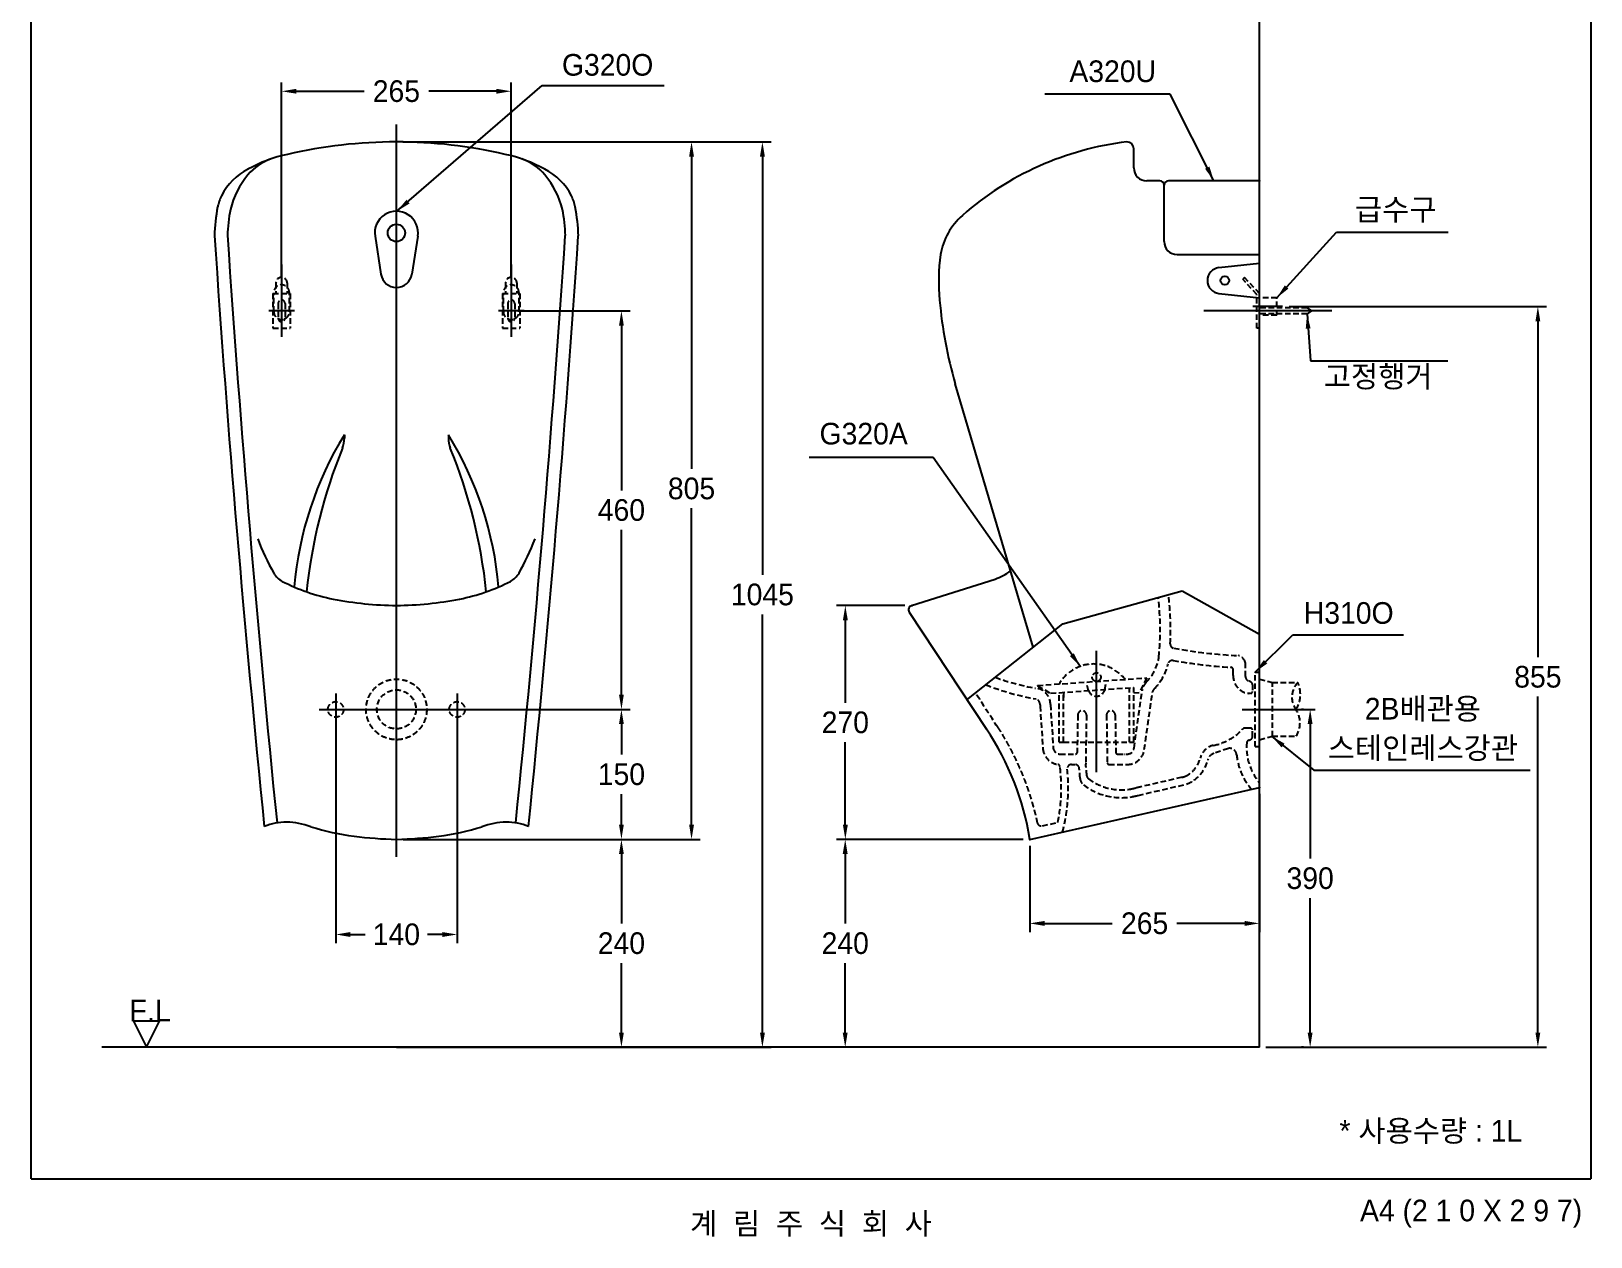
# Model space of a CAD drawing. Header units: millimetres. Extents: x 0 to 1800, y -67 to 2530.
# Drawn here: x 0 to 1800, y -67 to 1325 of the extents above; entities that cross this region are included whole.
import ezdxf
from ezdxf.enums import TextEntityAlignment as Align
from ezdxf.lldxf.tags import DXFTag

# ---------------------------------------------------------------- set-up
doc = ezdxf.new("R2010")
doc.units = ezdxf.units.MM
doc.linetypes.add('DASHED2', pattern=[9.525, 6.35, -3.175])
for name, color, linetype in [('TEXT', 7, 'Continuous'), ('내부선 및 부속', 4, 'Continuous'), ('도각라인', 255, 'Continuous'), ('외형선', 3, 'Continuous'), ('점선', 6, 'DASHED2'), ('중심선', 1, 'DASHED'), ('치수선', 7, 'Continuous')]:
    doc.layers.add(name, color=color, linetype=linetype)
doc.styles.add('140911', font='HBATANG.TTF', dxfattribs={"height": 23})
doc.styles.add('____', font='')
doc.styles.add('타이틀', font='H2GTRM.TTF', dxfattribs={"height": 25})
doc.styles.get('____').set_extended_font_data('굴림')
tags = doc.linetypes.add('DASHDOT', pattern=[70, 31, -13, 13, -13]).pattern_tags.tags
tags[10:11] = [DXFTag(74, 4), DXFTag(75, 0), DXFTag(340, '0'), DXFTag(46, 0.0), DXFTag(50, 0.0), DXFTag(44, 0.0), DXFTag(45, 0.0)]
tags[8:9] = [DXFTag(74, 4), DXFTag(75, 0), DXFTag(340, '0'), DXFTag(46, 0.0), DXFTag(50, 0.0), DXFTag(44, 0.0), DXFTag(45, 0.0)]
tags[6:7] = [DXFTag(74, 4), DXFTag(75, 0), DXFTag(340, '0'), DXFTag(46, 0.0), DXFTag(50, 0.0), DXFTag(44, 0.0), DXFTag(45, 0.0)]
tags[4:5] = [DXFTag(74, 4), DXFTag(75, 0), DXFTag(340, '0'), DXFTag(46, 0.0), DXFTag(50, 0.0), DXFTag(44, 0.0), DXFTag(45, 0.0)]
tags = doc.linetypes.add('DASHED', pattern=[25.72, 12.86, -12.86]).pattern_tags.tags
tags[6:7] = [DXFTag(74, 4), DXFTag(75, 0), DXFTag(340, '0'), DXFTag(46, 0.0), DXFTag(50, 0.0), DXFTag(44, 0.0), DXFTag(45, 0.0)]
tags[4:5] = [DXFTag(74, 4), DXFTag(75, 0), DXFTag(340, '0'), DXFTag(46, 0.0), DXFTag(50, 0.0), DXFTag(44, 0.0), DXFTag(45, 0.0)]
doc.dimstyles.new('MSADIM', dxfattribs={"dimtxt": 33, "dimasz": 17, "dimexe": 10, "dimexo": 7.5, "dimgap": 10, "dimtad": 0, "dimtih": 1, "dimtoh": 1, "dimdec": 0, "dimzin": 1, "dimdsep": 46, "dimtxsty": '____', "dimcen": 11.25, "dimadec": 0, "dimazin": 0, "dimtfac": 1, "dimtdec": 0, "dimtix": 1, "dimtmove": 0, "dimatfit": 3, "dimfxl": 0, "dimtolj": 1, "dimtzin": 1, "dimarcsym": 0})

# ---------------------------------------------------------------- blocks, each defined once
blk = doc.blocks.new('*D7')
at = {"layer": '치수선', "color": 0, "linetype": 'Continuous', "lineweight": -2}
for p, q in [((289, 1041.6), (289, 1265.4)), ((554, 1041.6), (554, 1265.4)), ((306, 1255.4), (384.2, 1255.4)), ((537, 1255.4), (458.8, 1255.4))]:
    blk.add_line(p, q, dxfattribs=at)
at = {"layer": '치수선', "color": 0, "linetype": 'Continuous'}
for points in [[(306, 1258.2), (306, 1252.6), (289, 1255.4)], [(537, 1258.2), (537, 1252.6), (554, 1255.4)]]:
    blk.add_solid(points, dxfattribs=at)
at = {"layer": '치수선', "color": 0, "linetype": 'Continuous', "insert": (421.5, 1255.4), "char_height": 25, "attachment_point": 5, "style": '____'}
blk.add_mtext('\\A1;265', dxfattribs=at)
blk = doc.blocks.new('*D8')
at = {"layer": '치수선', "color": 0, "linetype": 'Continuous', "lineweight": -2}
for p, q in [((429, 1196.9), (853.9, 1196.9)), ((843.9, 1179.9), (843.9, 697.2)), ((843.9, 168.9), (843.9, 651.5)), ((421.6, 151.9), (853.9, 151.9))]:
    blk.add_line(p, q, dxfattribs=at)
at = {"layer": '치수선', "color": 0, "linetype": 'Continuous'}
for points in [[(841.1, 1179.9), (846.8, 1179.9), (843.9, 1196.9)], [(841.1, 168.9), (846.8, 168.9), (843.9, 151.9)]]:
    blk.add_solid(points, dxfattribs=at)
at = {"layer": '치수선', "color": 0, "linetype": 'Continuous', "insert": (843.9, 674.4), "char_height": 25, "attachment_point": 5, "style": '____'}
blk.add_mtext('\\A1;1045', dxfattribs=at)
blk = doc.blocks.new('*D9')
at = {"layer": '치수선', "color": 0, "linetype": 'Continuous', "lineweight": -2}
for p, q in [((561.7, 1001.9), (691.2, 1001.9)), ((681.2, 984.9), (681.2, 794.7)), ((681.2, 558.9), (681.2, 749.1)), ((499, 541.9), (691.2, 541.9))]:
    blk.add_line(p, q, dxfattribs=at)
at = {"layer": '치수선', "color": 0, "linetype": 'Continuous'}
for points in [[(678.4, 984.9), (684, 984.9), (681.2, 1001.9)], [(678.4, 558.9), (684, 558.9), (681.2, 541.9)]]:
    blk.add_solid(points, dxfattribs=at)
at = {"layer": '치수선', "color": 0, "linetype": 'Continuous', "insert": (681.2, 771.9), "char_height": 25, "attachment_point": 5, "style": '____'}
blk.add_mtext('\\A1;460', dxfattribs=at)
blk = doc.blocks.new('*D10')
at = {"layer": '치수선', "color": 0, "linetype": 'Continuous', "lineweight": -2}
for p, q in [((499, 541.9), (691.2, 541.9)), ((681.2, 524.9), (681.2, 489.7)), ((681.2, 408.9), (681.2, 444)), ((429, 391.9), (691.2, 391.9))]:
    blk.add_line(p, q, dxfattribs=at)
at = {"layer": '치수선', "color": 0, "linetype": 'Continuous'}
for points in [[(678.4, 524.9), (684, 524.9), (681.2, 541.9)], [(678.4, 408.9), (684, 408.9), (681.2, 391.9)]]:
    blk.add_solid(points, dxfattribs=at)
at = {"layer": '치수선', "color": 0, "linetype": 'Continuous', "insert": (681.2, 466.9), "char_height": 25, "attachment_point": 5, "style": '____'}
blk.add_mtext('\\A1;150', dxfattribs=at)
blk = doc.blocks.new('*D11')
at = {"layer": '치수선', "color": 0, "linetype": 'Continuous', "lineweight": -2}
for p, q in [((429, 391.9), (691.2, 391.9)), ((681.2, 374.9), (681.2, 294.7)), ((681.2, 168.9), (681.2, 249.1)), ((423.8, 151.9), (691.2, 151.9))]:
    blk.add_line(p, q, dxfattribs=at)
at = {"layer": '치수선', "color": 0, "linetype": 'Continuous'}
for points in [[(678.4, 374.9), (684, 374.9), (681.2, 391.9)], [(678.4, 168.9), (684, 168.9), (681.2, 151.9)]]:
    blk.add_solid(points, dxfattribs=at)
at = {"layer": '치수선', "color": 0, "linetype": 'Continuous', "insert": (681.2, 271.9), "char_height": 25, "attachment_point": 5, "style": '____'}
blk.add_mtext('\\A1;240', dxfattribs=at)
blk = doc.blocks.new('*D12')
at = {"layer": '치수선', "color": 0, "linetype": 'Continuous', "lineweight": -2}
for p, q in [((351.5, 534.4), (351.5, 272.1)), ((491.5, 534.4), (491.5, 272.1)), ((368.5, 282.1), (385.6, 282.1)), ((474.5, 282.1), (457.4, 282.1))]:
    blk.add_line(p, q, dxfattribs=at)
at = {"layer": '치수선', "color": 0, "linetype": 'Continuous'}
for points in [[(368.5, 284.9), (368.5, 279.2), (351.5, 282.1)], [(474.5, 284.9), (474.5, 279.2), (491.5, 282.1)]]:
    blk.add_solid(points, dxfattribs=at)
at = {"layer": '치수선', "color": 0, "linetype": 'Continuous', "insert": (421.5, 282.1), "char_height": 25, "attachment_point": 5, "style": '____'}
blk.add_mtext('\\A1;140', dxfattribs=at)
blk = doc.blocks.new('*D13')
at = {"layer": '치수선', "color": 0, "linetype": 'Continuous', "lineweight": -2}
for p, q in [((1008.4, 661.7), (929.6, 661.7)), ((939.6, 644.7), (939.6, 549.6)), ((939.6, 408.9), (939.6, 503.9)), ((1145, 391.9), (929.6, 391.9))]:
    blk.add_line(p, q, dxfattribs=at)
at = {"layer": '치수선', "color": 0, "linetype": 'Continuous'}
for points in [[(936.8, 644.7), (942.5, 644.7), (939.6, 661.7)], [(936.8, 408.9), (942.5, 408.9), (939.6, 391.9)]]:
    blk.add_solid(points, dxfattribs=at)
at = {"layer": '치수선', "color": 0, "linetype": 'Continuous', "insert": (939.6, 526.8), "char_height": 25, "attachment_point": 5, "style": '____'}
blk.add_mtext('\\A1;270', dxfattribs=at)
blk = doc.blocks.new('*D14')
at = {"layer": '치수선', "color": 0, "linetype": 'Continuous', "lineweight": -2}
for p, q in [((1451.7, 1006.9), (1748.9, 1006.9)), ((1738.9, 989.9), (1738.9, 602.2)), ((1738.9, 168.9), (1738.9, 556.6)), ((1425, 151.9), (1748.9, 151.9))]:
    blk.add_line(p, q, dxfattribs=at)
at = {"layer": '치수선', "color": 0, "linetype": 'Continuous'}
for points in [[(1736.1, 989.9), (1741.7, 989.9), (1738.9, 1006.9)], [(1736.1, 168.9), (1741.7, 168.9), (1738.9, 151.9)]]:
    blk.add_solid(points, dxfattribs=at)
at = {"layer": '치수선', "color": 0, "linetype": 'Continuous', "insert": (1738.9, 579.4), "char_height": 25, "attachment_point": 5, "style": '____'}
blk.add_mtext('\\A1;855', dxfattribs=at)
blk = doc.blocks.new('*D15')
at = {"layer": '치수선', "color": 0, "linetype": 'Continuous', "lineweight": -2}
for p, q in [((1145, 391.9), (929.5, 391.9)), ((939.5, 374.9), (939.5, 294.7)), ((939.5, 168.9), (939.5, 249.1)), ((1099.3, 151.9), (929.5, 151.9))]:
    blk.add_line(p, q, dxfattribs=at)
at = {"layer": '치수선', "color": 0, "linetype": 'Continuous'}
for points in [[(936.6, 374.9), (942.3, 374.9), (939.5, 391.9)], [(936.6, 168.9), (942.3, 168.9), (939.5, 151.9)]]:
    blk.add_solid(points, dxfattribs=at)
at = {"layer": '치수선', "color": 0, "linetype": 'Continuous', "insert": (939.5, 271.9), "char_height": 25, "attachment_point": 5, "style": '____'}
blk.add_mtext('\\A1;240', dxfattribs=at)
blk = doc.blocks.new('*D16')
at = {"layer": '치수선', "color": 0, "linetype": 'Continuous', "lineweight": -2}
for p, q in [((1417.5, 444.4), (1417.5, 284.9)), ((1152.5, 384.4), (1152.5, 284.9)), ((1169.5, 294.9), (1247.6, 294.9)), ((1400.5, 294.9), (1322.3, 294.9))]:
    blk.add_line(p, q, dxfattribs=at)
at = {"layer": '치수선', "color": 0, "linetype": 'Continuous'}
for points in [[(1169.5, 297.7), (1169.5, 292), (1152.5, 294.9)], [(1400.5, 297.7), (1400.5, 292), (1417.5, 294.9)]]:
    blk.add_solid(points, dxfattribs=at)
at = {"layer": '치수선', "color": 0, "linetype": 'Continuous', "insert": (1285, 294.9), "char_height": 25, "attachment_point": 5, "style": '____'}
blk.add_mtext('\\A1;265', dxfattribs=at)
blk = doc.blocks.new('*D1')
at = {"layer": '치수선', "color": 0, "linetype": 'Continuous', "lineweight": -2}
for p, q in [((1468.6, 541.9), (1466.1, 541.9)), ((1476.1, 524.9), (1476.1, 369.7)), ((1476.1, 168.9), (1476.1, 324.1)), ((1468.6, 151.9), (1466.1, 151.9))]:
    blk.add_line(p, q, dxfattribs=at)
at = {"layer": '치수선', "color": 0, "linetype": 'Continuous'}
for points in [[(1473.2, 524.9), (1478.9, 524.9), (1476.1, 541.9)], [(1473.2, 168.9), (1478.9, 168.9), (1476.1, 151.9)]]:
    blk.add_solid(points, dxfattribs=at)
at = {"layer": '치수선', "color": 0, "linetype": 'Continuous', "insert": (1476.1, 346.9), "char_height": 25, "attachment_point": 5, "style": '____'}
blk.add_mtext('\\A1;390', dxfattribs=at)
blk = doc.blocks.new('*D3')
at = {"layer": '치수선', "color": 0, "linetype": 'Continuous', "lineweight": -2}
for p, q in [((429, 1196.9), (772.1, 1196.9)), ((762.1, 1179.9), (762.1, 819.7)), ((762.1, 408.9), (762.1, 774)), ((429, 391.9), (772.1, 391.9))]:
    blk.add_line(p, q, dxfattribs=at)
at = {"layer": '치수선', "color": 0, "linetype": 'Continuous'}
for points in [[(759.3, 1179.9), (765, 1179.9), (762.1, 1196.9)], [(759.3, 408.9), (765, 408.9), (762.1, 391.9)]]:
    blk.add_solid(points, dxfattribs=at)
at = {"layer": '치수선', "color": 0, "linetype": 'Continuous', "insert": (762.1, 796.8), "char_height": 25, "attachment_point": 5, "style": '____'}
blk.add_mtext('\\A1;805', dxfattribs=at)

msp = doc.modelspace()

# ---------------------------------------------------------------- linework, layer by layer
at = {"layer": '내부선 및 부속', "linetype": 'Continuous'}
for p, q in [((1307.5, 1081.9), (1307.5, 1146.9)), ((396.8, 1088), (403.7, 1044.1)), ((446.2, 1088), (439.3, 1044.1)), ((1322.5, 1066.9), (1417.5, 1066.9)), ((1370.8, 1051.8), (1417.5, 1056.9)), ((1370.8, 1022), (1417.5, 1016.9)), ((361.5, 858.9), (361.5, 854.9)), ((481.5, 858.9), (481.5, 854.9))]:
    msp.add_line(p, q, dxfattribs=at)
for centre, radius in [((421.5, 1091.9), 10), ((1377.5, 1036.9), 5)]:
    msp.add_circle(centre, radius, dxfattribs=at)
for centre, radius, start, end in [((296.2, 1120.5), 60, 108.957, 140.3067), ((546.8, 1120.5), 60, 39.6933, 71.043), ((327, 1094.9), 100, 140.3067, 166.1049), ((516, 1094.9), 100, 13.8951, 39.6933), ((411.4, 1083.2), 185, 168.8705, 178.2536), ((421.5, 1091.9), 25, 351.0506, 188.949), ((431.6, 1083.2), 185, 1.7464, 11.1295), ((20166.6, 2428.5), 19985, 183.84361, 185.7943), ((-19323.6, 2428.5), 19985, 354.2057, 356.15639), ((1322.5, 1081.9), 15, 180, 270), ((421.5, 1046.9), 18, 188.949, 351.051), ((1372.5, 1036.9), 15, 96.2282, 263.7718), ((702.1, 649.1), 400, 148.3648, 175.1), ((331.5, 854.9), 30, 337.7747, 0), ((140.9, 649.1), 400, 4.9, 31.6352), ((511.5, 854.9), 30, 180, 202.2253), ((914.7, 616.6), 600, 157.7747, 174.1522), ((-71.7, 616.6), 600, 5.8478, 22.2253), ((541.5, 846.2), 300, 201.0206, 209.3425), ((301.5, 846.2), 300, 330.6575, 338.9794), ((305.3, 715.3), 30, 212.5208, 238.836), ((394, 894.7), 230, 243.0518, 258.5727), ((449, 894.7), 230, 281.4273, 296.9482), ((537.7, 715.3), 30, 301.164, 327.4792), ((425, 1061.9), 400, 258.9747, 269.505), ((418, 1061.9), 400, 270.495, 281.0253)]:
    msp.add_arc(centre, radius, start, end, dxfattribs=at)
at = {"layer": '도각라인', "color": 7}
for p, q in [((0, 0), (0, 2530)), ((1800, 2530), (1800, 0)), ((0, 0), (1800, 0))]:
    msp.add_line(p, q, dxfattribs=at)
at = {"layer": '외형선', "linetype": 'Continuous'}
for p, q in [((1417.5, 151.9), (1417.5, 1409.8)), ((1272.5, 1166.9), (1272.5, 1188.9)), ((1302.5, 1151.9), (1287.5, 1151.9)), ((1417.5, 1151.9), (1312.5, 1151.9)), ((1501.2, 1001.9), (1353.2, 1001.9)), ((1444.2, 1006.9), (1409.9, 1006.9)), ((1156.3, 613.6), (1066.4, 917.6)), ((1015.9, 661.7), (1112.5, 692.4)), ((1190.7, 640.8), (1328.5, 678.6)), ((1328.5, 678.6), (1417.5, 628.9)), ((1013.3, 654.1), (1102.5, 519.2)), ((1079.9, 553.1), (1190.7, 640.8)), ((1152.5, 391.9), (1417.5, 451.9)), ((148.2, 181.9), (118.2, 181.9)), ((118.2, 181.9), (133.2, 151.9)), ((133.2, 151.9), (148.2, 181.9)), ((1417.5, 151.9), (81.5, 151.9))]:
    msp.add_line(p, q, dxfattribs=at)
for centre, radius, start, end in [((421.7, 636.9), 560, 90.0249, 102.981), ((421.3, 636.9), 560, 77.019, 89.9751), ((1306, 849.4), 350, 96.816, 131.3578), ((1264.5, 1188.9), 8, 0, 90), ((331.9, 1016.4), 170, 102.2206, 118.7159), ((511.1, 1016.4), 170, 61.2841, 77.7794), ((282.1, 1103.2), 70, 117.0756, 153.3157), ((560.9, 1103.2), 70, 26.6843, 62.9244), ((1287.5, 1166.9), 15, 180, 270), ((264.3, 1112.2), 50, 153.3157, 168.8705), ((578.8, 1112.2), 50, 11.1295, 26.6843), ((1302.5, 1146.9), 5, 0, 90), ((1312.5, 1146.9), 5, 90, 180), ((411.4, 1083.2), 200, 168.8705, 178.4674), ((431.6, 1083.2), 200, 1.5326, 11.1295), ((1128.1, 1052.5), 80, 131.833, 169.4989), ((20166.6, 2428.5), 20000, 183.84155, 185.80145), ((-19323.6, 2428.5), 20000, 354.19855, 356.15845), ((1277.4, 1036.7), 230, 172.4313, 185.5863), ((1546.7, 1056.6), 500, 184.8408, 196.1405), ((1093.3, 749.2), 60, 288.7063, 307.9335), ((1017.5, 656.9), 5, 107.6457, 213.4791), ((836.5, 341.4), 320, 9.0775, 33.7645), ((296, 336.9), 75, 90.8682, 111.0578), ((291.9, 321.9), 90, 69.9755, 88.1284), ((411.5, 693), 300, 252.782, 262.5651), ((431.5, 693), 300, 277.4349, 287.218), ((551.1, 321.9), 90, 91.8716, 110.0245), ((547.1, 336.9), 75, 68.9422, 89.1318), ((430.9, 841.8), 450, 262.5651, 268.8027), ((412.1, 841.8), 450, 271.1973, 277.4349)]:
    msp.add_arc(centre, radius, start, end, dxfattribs=at)
for p in [(1417.5, 1151.9), (1016.7, 661.9), (1016.7, 661.9), (1417.5, 451.9), (1417.5, 451.9), (1417.5, 451.9), (1152.5, 391.9), (1152.5, 391.9), (1152.5, 391.9)]:
    msp.add_point(p, dxfattribs=at)
at = {"layer": '점선'}
for p, q in [((282.5, 1034.1), (282.5, 1021.9)), ((295.5, 1034.1), (295.5, 1021.9)), ((547.5, 1034.1), (547.5, 1021.9)), ((560.5, 1034.1), (560.5, 1021.9)), ((1400.5, 1040.6), (1398.3, 1038.5)), ((1414.5, 1020.7), (1398.3, 1038.5)), ((1417.5, 1021.9), (1400.5, 1040.6)), ((279, 1021.9), (299, 1021.9)), ((279, 1021.9), (279, 981.9)), ((280, 1000.9), (280, 1022.9)), ((285, 1010.4), (285, 993.4)), ((293, 1010.4), (293, 993.4)), ((298, 1000.9), (298, 1022.9)), ((299, 1021.9), (299, 981.9)), ((544, 1021.9), (564, 1021.9)), ((544, 1021.9), (544, 981.9)), ((545, 1000.9), (545, 1022.9)), ((550, 1010.4), (550, 993.4)), ((558, 1010.4), (558, 993.4)), ((563, 1000.9), (563, 1022.9)), ((564, 1021.9), (564, 981.9)), ((1414.5, 981.9), (1414.5, 1020.7)), ((1437.5, 1016.9), (1417.5, 1016.9)), ((1437.5, 996.9), (1437.5, 1016.9)), ((1472.5, 1005.4), (1417.5, 1005.4)), ((1472.5, 998.4), (1417.5, 998.4)), ((1437.5, 996.9), (1417.5, 996.9)), ((1472.5, 1005.4), (1477.5, 1001.9)), ((1477.5, 1001.9), (1472.5, 998.4)), ((279, 981.9), (299, 981.9)), ((544, 981.9), (564, 981.9)), ((1417.5, 981.9), (1414.5, 981.9)), ((1401.3, 579.9), (1401.3, 595.8)), ((1161.5, 569.5), (1287.5, 578.3)), ((1287.5, 578.3), (1279.1, 561.6)), ((1387.3, 581.1), (1387.3, 587.5)), ((1412.5, 498.9), (1412.5, 584.9)), ((1412.5, 584.9), (1417.5, 584.9)), ((1417.5, 576.9), (1432.5, 572.9)), ((1161.5, 569.5), (1161.5, 569)), ((1161.5, 569), (1176.5, 560.5)), ((1176.5, 560.5), (1186.5, 561.2)), ((1186.5, 561.2), (1272.5, 567.2)), ((1186.5, 504.2), (1186.5, 561.2)), ((1191.5, 504.2), (1191.5, 561.5)), ((1191.5, 561.5), (1191.5, 555.5)), ((1220.2, 563.5), (1217.9, 572.9)), ((1239.2, 564.9), (1240.7, 574.5)), ((1267.5, 504.2), (1267.5, 566.8)), ((1272.5, 504.2), (1272.5, 567.2)), ((1272.5, 561.2), (1279.1, 561.6)), ((1272.8, 497.2), (1282.2, 563.7)), ((1284.7, 495.5), (1294.1, 562)), ((1407.4, 560.4), (1405.1, 560.4)), ((1409.4, 570.4), (1409.4, 562.4)), ((1432.5, 510.9), (1432.5, 572.9)), ((1432.5, 572.9), (1461.7, 572.9)), ((1164.4, 545.8), (1167.6, 496.7)), ((1176.3, 547.4), (1179.6, 497.5)), ((1207.9, 535.5), (1207.2, 492.3)), ((1217.9, 535.3), (1217, 480.3)), ((1241.1, 535.3), (1242, 480.3)), ((1251.1, 535.5), (1251.8, 492.3)), ((1186.5, 504.2), (1191.5, 504.2)), ((1191.5, 504.2), (1267.5, 504.2)), ((1267.5, 504.2), (1272.5, 504.2)), ((1407.4, 520.4), (1400.9, 520.4)), ((1409.4, 510.4), (1409.4, 518.4)), ((1417.5, 506.9), (1432.5, 510.9)), ((1432.5, 510.9), (1460, 510.9)), ((1187.2, 490.3), (1205.2, 490.3)), ((1253.8, 490.3), (1264.9, 490.3)), ((1261.8, 490.3), (1262.2, 490.3)), ((1381.8, 496.9), (1365.1, 491.3)), ((1412.5, 498.9), (1417.5, 498.9)), ((1200.7, 478.3), (1204.7, 478.3)), ((1244, 478.3), (1264.9, 478.3)), ((1277.7, 442.6), (1334, 455.8)), ((1328.2, 463.5), (1279.6, 452.3)), ((1167, 407.5), (1184.8, 411.5))]:
    msp.add_line(p, q, dxfattribs=at)
for centre, radius in [((421.5, 541.9), 35), ((1229.5, 579.2), 5), ((421.5, 541.9), 22.5), ((351.5, 541.9), 9), ((491.5, 541.9), 9)]:
    msp.add_circle(centre, radius, dxfattribs=at)
for centre, radius, start, end in [((289, 1022.9), 9, 0, 180), ((289, 1034.1), 6.5, 0, 180), ((554, 1022.9), 9, 0, 180), ((554, 1034.1), 6.5, 0, 180), ((289, 1010.4), 4, 0, 180), ((554, 1010.4), 4, 0, 180), ((289, 1000.9), 9, 180, 0), ((289, 993.4), 4, 180, 0), ((554, 1000.9), 9, 180, 0), ((554, 993.4), 4, 180, 0), ((984.7, 634.1), 318.3, 354.2971, 6.6355), ((984.7, 634.1), 330.3, 357.1577, 6.9541), ((1319.6, 617.4), 5, 177.1577, 259.5103), ((1417, 1143.5), 540, 259.5103, 267.4755), ((1226.3, 548.5), 45.8, 37.7029, 150.2789), ((1251, 609.5), 51, 314.8116, 351.3605), ((1266.5, 607.2), 35.3, 351.2897, 352.2277), ((1249.7, 609.7), 64.3, 326.5637, 346.4757), ((1317.1, 593.5), 5, 79.6974, 166.4757), ((1417, 1143.5), 554, 259.6974, 266.6292), ((1393.1, 601), 3, 68.8753, 87.4755), ((1389.9, 592.6), 12, 20.8619, 68.8753), ((1398.3, 595.8), 3, 0, 20.8619), ((1209.2, 842.1), 280.3, 249.8456, 259.7141), ((1384.3, 587.5), 3, 0, 86.6292), ((1407.3, 580.3), 20, 177.8214, 263.7485), ((1407.3, 580.3), 6, 183.9781, 253.6857), ((-7701.8, -5168), 10493.5, 32.83244, 33.08953), ((1209.2, 842.1), 292.3, 248.4171, 260.2847), ((1157.7, 547.8), 18.6, 358.8822, 85.6682), ((1229.5, 567.2), 10, 201.4048, 346.577), ((1298.5, 561.7), 16.4, 134.8116, 172.9718), ((1302.4, 559.7), 8.62, 134.2451, 164.5301), ((1260.8, 602.4), 51, 314.2451, 326.5637), ((1402, 565.2), 10, 51.2057, 69.1905), ((1407.4, 562.5), 2.1, 272.6957, 2.6957), ((1406.5, 570.6), 3, 356.1347, 52.0847), ((1479.4, 556.1), 24.4, 136.5379, 213.8822), ((1432.7, 559.3), 32.1, 327.1903, 25.1018), ((1157.6, 547.6), 6.76, 356.083, 70.9055), ((1174.3, 546.5), 10, 176.083, 183.785), ((1212.9, 535.4), 5, 359.0452, 179.0452), ((1246.1, 535.4), 5, 0.9548, 180.9549), ((1436.3, 526.2), 28.1, 327.1476, 35.6288), ((1352.4, 562.2), 63, 281.2282, 317.242), ((1400.9, 517.4), 3, 90, 137.242), ((1465.7, 498), 63, 174.5131, 219.9147), ((1405, 503.8), 2, 125.0527, 174.5131), ((1407.3, 500.5), 6, 106.3143, 125.0527), ((1402, 515.6), 10, 290.8095, 308.7943), ((1407.4, 518.4), 2, 0, 90), ((1406.5, 510.2), 3, 307.9153, 3.8653), ((1180.5, 497.6), 12.9, 183.8508, 185.6167), ((1180.5, 497.6), 12.9, 183.8508, 185.6167), ((1187.5, 498.3), 20, 185.6825, 262.0261), ((1187.5, 498.3), 8, 185.6825, 267.3665), ((1205.2, 492.3), 2, 270, 359.0452), ((1253.8, 492.3), 2, 180.9548, 270), ((1264.9, 498.3), 8, 270, 351.994), ((1264.9, 498.3), 20, 270, 351.994), ((1368.6, 480.8), 20, 101.2282, 166.2893), ((1368.6, 480.8), 11, 108.49, 166.3111), ((1383.2, 489), 8, 4.1715, 99.8763), ((1465.7, 498), 75, 186.4452, 219.9147), ((1184.4, 475.5), 3, 4.1649, 82.0261), ((996.9, 451), 192, 348.1307, 7.3681), ((1201.8, 476.8), 14.5, 184.1649, 184.6307), ((996.9, 451), 200, 345.3679, 6.2474), ((1200.7, 473.3), 5, 90, 186.2474), ((1204.7, 473.3), 5, 6.5691, 90), ((1010.9, 451), 200, 3.2028, 6.5691), ((1227, 480.2), 10, 179.0452, 187.688), ((1010.9, 451), 208, 3.9329, 7.688), ((1244, 480.3), 2, 180.9548, 270), ((1319, 492.9), 31, 295.1835, 346.2893), ((1319, 492.9), 40, 292.0099, 346.3111), ((1220.6, 462.7), 10, 183.2028, 232.5672), ((1258.2, 511.8), 71.8, 232.5672, 279.5512), ((1223.4, 465.6), 5, 183.9329, 233.0588), ((1258.2, 511.8), 62.8, 233.0588, 280.0967), ((1253.5, 538), 89.3, 280.0967, 283.5243), ((1395.2, -50.9), 516.3, 102.9309, 103.5243), ((1323.7, 483), 20, 282.9309, 289.0572), ((1323.7, 483), 20, 289.0572, 295.1835), ((1258.6, 509.2), 69.1, 279.5512, 282.7882), ((926.9, 1970.6), 1567.7, 282.7882, 282.9309), ((1165.9, 412.4), 5, 192.1558, 282.7575)]:
    msp.add_arc(centre, radius, start, end, dxfattribs=at)
msp.add_rational_spline([(1115.4, 521.4), (1148.3, 470.5), (1161, 411.3)], [1, 0.981377212244, 0.995151122698], degree=2, dxfattribs=at)
at = {"layer": '중심선', "linetype": 'DASHDOT'}
for p, q in [((421.5, 371.9), (421.5, 1216.9)), ((289, 1055.6), (289, 971.9)), ((554, 1055.6), (554, 971.9)), ((304, 1001.9), (274.3, 1001.9)), ((569, 1001.9), (539.3, 1001.9)), ((1229.5, 469.3), (1229.5, 609.4)), ((351.5, 560.4), (351.5, 523.4)), ((491.5, 560.4), (491.5, 523.4)), ((332.5, 541.9), (510.5, 541.9)), ((1397.5, 541.9), (1481.9, 541.9))]:
    msp.add_line(p, q, dxfattribs=at)

# ---------------------------------------------------------------- texts
at = {"layer": 'TEXT', "style": '타이틀'}
for s, p in [('G320O', (665.3, 1285.9)), ('A320U', (1248.2, 1278.5)), ('급수구', (1574.9, 1118.9)), ('고정행거', (1554.6, 926.2)), ('G320A', (960.8, 860.2)), ('H310O', (1520.6, 653.2)), ('2B배관용', (1606.2, 542.7)), ('스테인레스강관', (1606.2, 497.3)), ('* 사용수량 : 1L', (1615.4, 55.5)), ('계  림  주  식  회  사', (900, -51.7))]:
    msp.add_text(s, height=25, dxfattribs=at).set_placement(p, align=Align.MIDDLE_CENTER)
msp.add_text('A4 (2 1 0 X 2 9 7)', height=25, dxfattribs=at).set_placement((1790, -36.5), align=Align.MIDDLE_RIGHT)
at = {"layer": '치수선', "linetype": 'Continuous', "insert": (113.1, 181.9), "char_height": 25, "width": 123.711, "attachment_point": 7, "line_spacing_factor": 0.963855, "style": '140911'}
msp.add_mtext('{\\fﾱﾼﾸﾲ|b0|i0|c129|p0;F\\fﾱﾼﾸﾲ|b0|i0|c0|p0;.L}', dxfattribs=at)

# ---------------------------------------------------------------- dimensions: what is measured, and where the dimension line sits
at = {"layer": '치수선', "linetype": 'Continuous'}
for base, p1, p2, picture, middle in [((554, 1255.4), (289, 1034.1), (554, 1034.1), '*D7', (421.5, 1255.4)), ((491.5, 282.1), (351.5, 541.9), (491.5, 541.9), '*D12', (421.5, 282.1)), ((1417.5, 294.9), (1152.5, 391.9), (1417.5, 451.9), '*D16', (1285, 294.9))]:
    dim = msp.add_linear_dim(base=base, p1=p1, p2=p2, dimstyle='MSADIM', override={"dimtxt": 25}, dxfattribs=at)
    dim.commit()
    dim.dimension.update_dxf_attribs({"geometry": picture, "text_midpoint": middle})
for base, p1, p2, picture, middle in [((843.9, 151.9), (421.5, 1196.9), (414.1, 151.9), '*D8', (843.9, 674.4)), ((681.2, 541.9), (554.2, 1001.9), (491.5, 541.9), '*D9', (681.2, 771.9)), ((939.6, 391.9), (1015.9, 661.7), (1152.5, 391.9), '*D13', (939.6, 526.8)), ((681.2, 391.9), (491.5, 541.9), (421.5, 391.9), '*D10', (681.2, 466.9)), ((1476.1, 151.9), (1476.1, 541.9), (1476.1, 151.9), '*D1', (1476.1, 346.9)), ((681.2, 151.9), (421.5, 391.9), (416.3, 151.9), '*D11', (681.2, 271.9))]:
    dim = msp.add_linear_dim(base=base, p1=p1, p2=p2, angle=90, dimstyle='MSADIM', override={"dimtxt": 25}, dxfattribs=at)
    dim.commit()
    dim.dimension.update_dxf_attribs({"geometry": picture, "text_midpoint": middle})
for base, p1, p2, picture, middle in [((762.1, 391.9), (421.5, 1196.9), (421.5, 391.9), '*D3', (762.1, 796.8)), ((1738.9, 151.9), (1444.2, 1006.9), (1417.5, 151.9), '*D14', (1738.9, 579.4)), ((939.5, 151.9), (1152.5, 391.9), (1106.8, 151.9), '*D15', (939.5, 271.9))]:
    dim = msp.add_linear_dim(base=base, p1=p1, p2=p2, angle=90, dimstyle='MSADIM', override={"dimtxt": 25}, dxfattribs=at)
    dim.commit()
    dim.dimension.update_dxf_attribs({"geometry": picture, "text_midpoint": middle, "dimtype": 160})

# ---------------------------------------------------------------- leaders
for points in [[(422.1, 1116.9), (589.8, 1262.1), (730.4, 1262.1)], [(1365, 1151.9), (1314.7, 1252.2), (1170, 1252.2)], [(1437.5, 1016.9), (1506.6, 1092.8), (1635.3, 1092.8)], [(1472.5, 998.4), (1476.6, 944.3), (1634.9, 944.3)], [(1210.9, 591.2), (1040.9, 832.7), (897.9, 832.6)], [(1412.5, 584.9), (1456.1, 628), (1583.7, 628.1)], [(1431.6, 510.9), (1480.2, 471.6), (1730, 471.6)]]:
    msp.add_leader(points, dimstyle='MSADIM', override={"dimtxt": 25}, dxfattribs=at)

doc.saveas('drawing.dxf')
